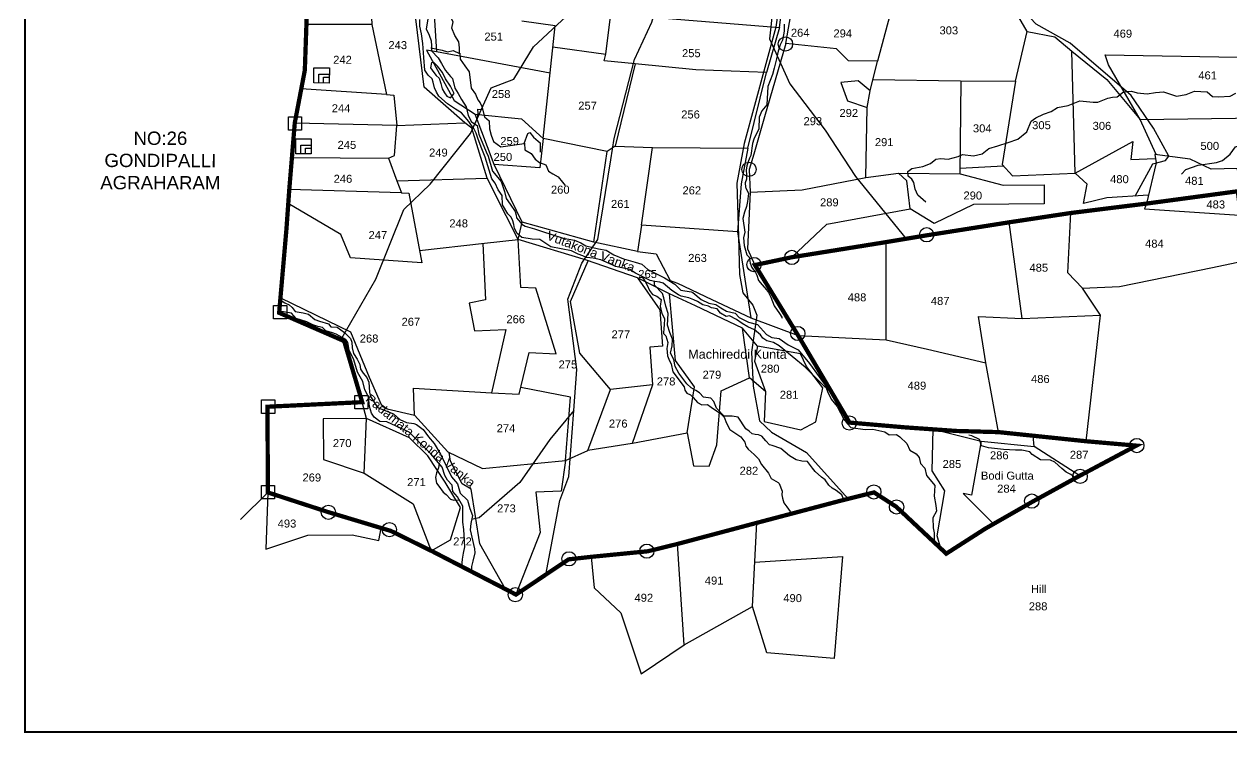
# Model space of a CAD drawing. Header units: inches. Extents: x 213671 to 217429, y 1587875 to 1592833.
# Drawn here: x 213671 to 215934, y 1587875 to 1589204 of the extents above; entities that cross this region are included whole.
import ezdxf

# ---------------------------------------------------------------- set-up
doc = ezdxf.new("R2010")
doc.units = ezdxf.units.IN
doc.header["$LTSCALE"] = 15
doc.header["$MEASUREMENT"] = 0
doc.linetypes.add('DASHED2', pattern=[0.375, 0.25, -0.125])
for name, color, linetype in [('BOUNDRY STONES', 240, 'Continuous'), ('DIMENSION', 1, 'Continuous'), ('PLOTS', 7, 'Continuous'), ('PLOTS NO', 7, 'Continuous'), ('ROADS', 1, 'Continuous'), ('STREAMS', 4, 'Continuous'), ('VILLAGE BOUNDRY', 5, 'Continuous'), ('wells', 7, 'Continuous')]:
    doc.layers.add(name, color=color, linetype=linetype)
doc.styles.get("Standard").update_dxf_attribs({"font": 'arial.ttf'})

msp = doc.modelspace()

# ---------------------------------------------------------------- linework, layer by layer
at = {"layer": 'BOUNDRY STONES'}
for points in [[(214166.2, 1589030.1), (214190.8, 1589030), (214190.8, 1589004.9), (214166.2, 1589005)], [(214138.5, 1588676.3), (214163.1, 1588676.3), (214163, 1588651.2), (214138.4, 1588651.2)], [(214290.6, 1588507.9), (214315.3, 1588507.9), (214315.2, 1588482.7), (214290.6, 1588482.8)], [(214115.9, 1588499.3), (214140.5, 1588499.3), (214140.5, 1588474.2), (214115.9, 1588474.2)], [(214115.6, 1588339.2), (214140.2, 1588339.2), (214140.2, 1588314.1), (214115.6, 1588314.1)]]:
    msp.add_lwpolyline(points, close=True, dxfattribs=at)
msp.add_lwpolyline([(214127.7, 1588325.9), (214076.4, 1588275.3)], dxfattribs=at)
for centre in [(215097.6, 1589166.6), (215029.2, 1588931.6), (215362.2, 1588808.9), (215109.5, 1588766.4), (215038.6, 1588753.1), (215120.7, 1588623.9), (215217.3, 1588456.1), (215756, 1588413.9), (215649.7, 1588356.1), (215263.2, 1588326.9), (215559.2, 1588309.7), (214241.1, 1588288.8), (215305.7, 1588298.8), (214355.4, 1588256.2), (214837.8, 1588215.9), (214692, 1588201.5), (214591.3, 1588134.2)]:
    msp.add_circle(centre, 13.4, dxfattribs=at)
at = {"layer": 'PLOTS'}
for points in [[(214313.3, 1589548.2), (214318.2, 1589505), (214353.5, 1589459.5), (214350.5, 1589438.7), (214340, 1589386.6), (214316.8, 1589327), (214322.7, 1589203.1), (214199.9, 1589203)], [(214369.3, 1589013.7), (214496.7, 1589018.5), (214420.6, 1589085.8), (214401.9, 1589239.2), (214356.8, 1589271.1), (214340, 1589386.6)], [(215550.6, 1589189.9), (215602.3, 1589180), (215634.5, 1589152.9), (215699.9, 1589100.1), (215762.2, 1589024.8), (215703, 1589127.2), (215696.4, 1589146), (216016.3, 1589140.8), (216016.4, 1589148.3), (215968.3, 1589211.8), (215916.9, 1589290.2), (215948.7, 1589349.1)], [(214777.4, 1589272.8), (214770.3, 1589223.1), (215086.4, 1589197.7), (215092, 1589241.6)], [(215261.6, 1589100), (215425.6, 1589097.8), (215528.4, 1589096.8), (215550.6, 1589189.9), (215517.6, 1589247.1), (215516.2, 1589254.1)], [(214438.3, 1589241.4), (214443.6, 1589151.7), (214425, 1589155.1), (214476.5, 1589060.7), (214516, 1589035), (214602.7, 1589026.2), (214643.3, 1588989.2), (214637.4, 1588934.4), (214551.8, 1588940.4), (214516, 1589035)], [(215292.4, 1589217.9), (215270.3, 1589134.1), (215215.8, 1589135), (215193.5, 1589157.5), (215098.3, 1589167.3), (215110.4, 1589235.6)], [(214322.7, 1589203.1), (214350.2, 1589071.8), (214190.2, 1589082.4)], [(214643.3, 1588989.2), (214666.1, 1589200.9), (214603.6, 1589209.4)], [(215086.4, 1589197.7), (215062.1, 1589113), (214929.9, 1589118.3), (214815.7, 1589129.5), (214757.7, 1589135.2), (214761, 1589147.6), (214770.3, 1589223.1)], [(214661.8, 1589161.4), (214761, 1589147.6)], [(215098.3, 1589167.3), (215058.5, 1589030.3), (215038.1, 1588960.3), (215029.6, 1588931.2), (215031.4, 1588889), (215129.1, 1588893), (215248.3, 1588916.4), (215250.4, 1589047.7), (215256.2, 1589079), (215270.3, 1589134.1)], [(214656.5, 1589112.1), (214443.6, 1589151.7)], [(215640.2, 1588924.4), (215634.5, 1589152.9)], [(214815.7, 1589129.5), (214778.6, 1588975.1), (214763.3, 1588965.1), (214643.3, 1588989.2)], [(214778.6, 1588975.1), (214848.4, 1588972.8), (215027, 1588971.5), (215062.1, 1589113)], [(215256.2, 1589079), (215234, 1589097.4), (215201.6, 1589094.4), (215214, 1589060.1), (215250.4, 1589047.7)], [(215248.3, 1588916.4), (215309.1, 1588924.5), (215424.8, 1588923.2), (215426.9, 1589097.8)], [(215528.4, 1589096.8), (215503.4, 1588940.6), (215522.9, 1588919.5), (215640.2, 1588924.4)], [(214350.2, 1589071.8), (214363.8, 1589070.8), (214369.3, 1589013.7), (214178.1, 1589018.4)], [(215792.1, 1588959.4), (215762.2, 1589024.8), (216074.6, 1589029.2)], [(214172.7, 1588953.5), (214353.5, 1588952.6), (214365.2, 1588957.8), (214369.3, 1589013.7)], [(214596.8, 1588800.4), (214573.9, 1588844.3), (214538.9, 1588915.3), (214510, 1589008.8), (214496.7, 1589018.5)], [(215777.7, 1588883), (215699.6, 1588878.1), (215655.8, 1588867.4), (215662.9, 1588904), (215640.2, 1588924.4), (215748.8, 1588983.6), (215744.7, 1588950.1), (215791.1, 1588951.9)], [(214827.5, 1588827.2), (214820.3, 1588777.9), (214738.5, 1588795), (214763.3, 1588965.1)], [(215027, 1588971.5), (215014.3, 1588904.6), (215007.8, 1588814.3), (214827.5, 1588827.2), (214848.4, 1588972.8)], [(215946.6, 1588923.7), (215944, 1588932.9), (215895.3, 1588931.7), (215855.8, 1588950.9), (215789.9, 1588959.7), (215792.3, 1588944), (215773.9, 1588867.4)], [(214353.5, 1588952.6), (214369.6, 1588909.8), (214538.9, 1588915.3)], [(214738.5, 1588795), (214603.9, 1588832.4), (214551.8, 1588940.4)], [(215424.9, 1588933.5), (215505.4, 1588938.4)], [(214369.6, 1588909.8), (214378, 1588887.6), (214167.8, 1588894)], [(215424.8, 1588923.2), (215505.7, 1588901.9), (215582.3, 1588902.6), (215582.6, 1588866.8), (215450.2, 1588865.6), (215376.4, 1588830), (215331, 1588857.6), (215324.7, 1588909.8), (215309.1, 1588924.5)], [(214378, 1588887.6), (214391.6, 1588887.2), (214416, 1588756.2), (214282.4, 1588765.9), (214264.1, 1588809.7), (214165.9, 1588867.7)], [(215031.4, 1588889), (215026.3, 1588782.7), (215040.4, 1588752.2)], [(215653.9, 1588708.8), (215723.4, 1588712), (215897.8, 1588747.5), (215977.9, 1588764.5), (215948.7, 1588845.7), (215942.7, 1588890.2)], [(215773.9, 1588867.4), (215770.6, 1588857.7), (215948.7, 1588845.7), (216017.3, 1588834.9), (216198.9, 1588799), (216210.9, 1588873.6)], [(215109.4, 1588766.8), (215175.4, 1588828.9), (215331, 1588857.6)], [(215661.2, 1588421.9), (215687.9, 1588658.1), (215653.9, 1588708.8), (215626.9, 1588737.7), (215632.4, 1588849.8)], [(215167.3, 1588522.1), (215137.1, 1588561.8), (215125.8, 1588585.6), (215044.9, 1588600.3), (215017.2, 1588633.9), (214928.7, 1588675.7), (214880.3, 1588698.5), (214820.2, 1588728.3), (214725, 1588761.4), (214596.8, 1588800.4), (214603.9, 1588832.4)], [(215540.9, 1588652), (215516.7, 1588832.3)], [(214411.6, 1588779.7), (214533.4, 1588793.1), (214596.8, 1588800.4)], [(214530.4, 1588792.8), (214535.2, 1588687.1), (214504.6, 1588681), (214515.1, 1588628.7), (214573.7, 1588631.2), (214546.9, 1588512.8), (214598.5, 1588509.9), (214617.1, 1588588), (214668.1, 1588585.7), (214630, 1588708.8), (214601.8, 1588710.1), (214596.8, 1588800.4)], [(215007.8, 1588814.3), (215032.9, 1588653)], [(215121.3, 1588620.2), (215286.5, 1588612), (215286.2, 1588795.2)], [(214820.3, 1588777.9), (214855.1, 1588773.4), (214881.3, 1588723.3), (214895, 1588718.3), (214959.9, 1588687.6), (215032.9, 1588653), (215121.3, 1588620.2)], [(214685.6, 1588385.8), (214727.2, 1588404.8), (214770, 1588519), (214712.1, 1588587.2), (214694.6, 1588683.8), (214728.1, 1588760.3)], [(214820.2, 1588728.3), (214862.2, 1588668.4), (214867, 1588600.1), (214843.6, 1588598.5), (214848.5, 1588527.6), (214770, 1588519)], [(214151.2, 1588690.7), (214282.8, 1588626.8), (214317.2, 1588542.3), (214340.2, 1588491), (214351.5, 1588482.4), (214402.3, 1588471), (214400.8, 1588521.5), (214546.9, 1588512.8)], [(214810.8, 1588418.1), (214913.5, 1588437.8), (214927.3, 1588523.7), (214891.8, 1588573.3), (214880.3, 1588698.5)], [(215286.5, 1588612), (215363.5, 1588594.7), (215473.1, 1588568.8), (215459.3, 1588655.7), (215540.9, 1588652), (215687.9, 1588658.1)], [(214913.5, 1588437.8), (214925.4, 1588375.7), (214954.9, 1588375.4), (214969.2, 1588415), (214976.8, 1588516.6), (215029.9, 1588540.8), (215017.2, 1588633.9)], [(215044.9, 1588600.3), (215039.8, 1588572.2), (215060.4, 1588515.1), (215029.9, 1588540.8)], [(215496.9, 1588439), (215473.1, 1588568.8)], [(214848.5, 1588527.6), (214810.6, 1588417.5), (214727.2, 1588404.8)], [(214402.3, 1588471), (214464.7, 1588402.3), (214529.6, 1588370.7), (214685.6, 1588385.8), (214694.9, 1588504.6), (214601.6, 1588522.9)], [(215060.4, 1588515.1), (215057.8, 1588458.8), (215126.5, 1588443), (215154.2, 1588458.4), (215167.3, 1588522.1)], [(214433.7, 1588216.6), (214470, 1588237.1), (214488.6, 1588297.9), (214459.8, 1588345.1), (214427.6, 1588394.6), (214393.3, 1588428), (214312.7, 1588464.6), (214304.4, 1588495.2)], [(214312.7, 1588464.6), (214231.5, 1588464), (214232, 1588387.4), (214308.3, 1588361.9), (214312.7, 1588464.6)], [(215388.7, 1588220.8), (215381.6, 1588244.3), (215396.1, 1588328.9), (215372.5, 1588366.2), (215374.2, 1588444.3), (215464.5, 1588421.8), (215563.8, 1588412.3), (215561.7, 1588432.3)], [(215464.5, 1588421.8), (215446, 1588321.1), (215430.5, 1588323.9), (215487.3, 1588266.8)], [(215648.9, 1588357.1), (215563.8, 1588412.3)], [(214573.2, 1588144.5), (214524.9, 1588229.7), (214508.9, 1588332.2), (214491.6, 1588341.8), (214470, 1588384.3), (214467.3, 1588401.1)], [(214685.6, 1588385.8), (214677.2, 1588328.1), (214629.8, 1588326.4), (214638.2, 1588251), (214592.6, 1588134.5)], [(214308.3, 1588361.9), (214400.2, 1588304.7), (214433.7, 1588216.6)], [(214127.7, 1588325.9), (214123.9, 1588219.4), (214202.7, 1588245.7), (214285.8, 1588246.4), (214335.8, 1588235.7), (214340.1, 1588259.2)], [(214907.6, 1588040.2), (215036.1, 1588112.3), (215044, 1588269)], [(214733.2, 1588205.2), (214738.9, 1588147), (214788.9, 1588100.3), (214827, 1587986.1), (214907.6, 1588040.2), (214895.4, 1588229.4)], [(215040.3, 1588195.2), (215204.3, 1588206), (215188.7, 1588014.9), (215062.8, 1588025.2), (215036.1, 1588112.3)]]:
    msp.add_lwpolyline(points, dxfattribs=at)
at = {"layer": 'ROADS'}
for points in [[(215753.1, 1588881.4), (215785.7, 1588942), (215809.9, 1588948.4), (215815.8, 1588956.2), (215787.4, 1589009), (215745.5, 1589070), (215631.1, 1589168.3), (215567.4, 1589203.8), (215534.4, 1589239), (215512.3, 1589304.9), (215488.5, 1589375.6), (215412.1, 1589490.2), (215347.6, 1589537.1), (215310.6, 1589608.3), (215269, 1589688.1), (215190.9, 1589816.1), (215168.5, 1589859.4), (215152.9, 1589867.2), (215068, 1589883.1)], [(214983.3, 1589761.3), (215024.4, 1589785.5), (215047.2, 1589790.3), (215092.1, 1589775), (215120.8, 1589714.9), (215138.3, 1589650.8), (215154.1, 1589593.1), (215127.7, 1589470.1), (215098.6, 1589334.9), (215079.8, 1589198.2), (215059, 1589122.2), (215020.1, 1588980.1), (215006.6, 1588905.8), (215009.3, 1588804.8), (215011.2, 1588734.6), (215017.4, 1588700.2), (215036.6, 1588676.9), (215043.8, 1588658.5), (215034.1, 1588589), (215036.8, 1588525), (215049.1, 1588460.3), (215071.5, 1588439), (215137.2, 1588400.9), (215215.2, 1588314)], [(214264.7, 1588612.3), (214330, 1588725.7), (214382.5, 1588856.1), (214432.1, 1588903.9), (214507.6, 1588999), (214546.4, 1589084.5), (214588.7, 1589100.4), (214625.2, 1589161.5), (214678.7, 1589210.4), (214786.4, 1589308.8), (214878.5, 1589414.4), (214927.2, 1589470.1), (214951.7, 1589569.2), (214946.3, 1589619), (214981.5, 1589662.4), (214991.6, 1589753.8), (214974.1, 1589760.8), (214792.2, 1589764.2), (214604.6, 1589706.1), (214505.5, 1589682.8), (214447.6, 1589664.4)], [(214972.2, 1589651), (215031.3, 1589611.3), (215051.2, 1589513.4), (215077.5, 1589440.5), (215091.8, 1589367), (215080.1, 1589290.5), (215067.9, 1589176.2), (215105.8, 1589092.1), (215171.8, 1589005.1), (215228.6, 1588918.3), (215323.9, 1588801.5)], [(214700.9, 1588479.8), (214706.7, 1588556.5), (214689.6, 1588688.1), (214716.1, 1588756), (214745.8, 1588800), (214770.1, 1588949.7), (214776.5, 1588989.3), (214814.5, 1589137.7), (214847.1, 1589207.5), (214880.5, 1589318.4), (214908.5, 1589411.1), (214927.2, 1589470.1)], [(214648.3, 1588171.8), (214674.6, 1588311.1), (214691.5, 1588355.9), (214700.9, 1588479.8), (214655.9, 1588425), (214599.7, 1588344.6), (214523.8, 1588278.1), (214509.4, 1588275.5)]]:
    msp.add_lwpolyline(points, dxfattribs=at)
at = {"layer": 'STREAMS'}
for points in [[(214433.3, 1589159.5), (214454, 1589154.9), (214464.2, 1589151.8), (214474.7, 1589154.6), (214486.9, 1589148.9), (214486.9, 1589159.1), (214485.2, 1589170.5), (214478.1, 1589182.7), (214472.5, 1589196.5), (214475, 1589208.4), (214461.2, 1589233.6), (214460.1, 1589248.9), (214452.7, 1589261.9), (214441.7, 1589271.8), (214433.8, 1589283.7), (214429.6, 1589295.3), (214422.8, 1589305), (214406.6, 1589320.3), (214405.8, 1589331.9), (214398.2, 1589337.6), (214383.4, 1589337.6), (214377.8, 1589333.6)], [(215172.8, 1588522.9), (215134.8, 1588561), (215085.9, 1588600.9), (215075.3, 1588606.9), (215062.8, 1588609.9), (215055.2, 1588615.4), (215050.8, 1588621.1), (215039.4, 1588630.9), (215026.9, 1588636.1), (215016.6, 1588642.4), (215005.7, 1588650.2), (214992.6, 1588656.8), (214986.2, 1588656), (214976, 1588662.3), (214969.5, 1588669.9), (214958.9, 1588672.2), (214953.1, 1588674.9), (214942.9, 1588677.9), (214933, 1588683.9), (214925.8, 1588686.7), (214916.3, 1588690.6), (214902, 1588693.8), (214897.1, 1588696.3), (214884.4, 1588704.7), (214868.7, 1588718.4), (214862.2, 1588720.2), (214852.7, 1588721.2), (214843.9, 1588723), (214816.4, 1588737.2), (214806.2, 1588743.7), (214791.2, 1588746.9), (214778.8, 1588749.2), (214773, 1588752.4), (214751.3, 1588762), (214737.5, 1588765), (214724.7, 1588766.6), (214717.8, 1588769.6), (214709.2, 1588772.8), (214696.7, 1588778.6), (214657.8, 1588786.5), (214637.6, 1588799.9), (214623.1, 1588801), (214603.7, 1588804), (214594.9, 1588811.6), (214589.8, 1588820.7), (214588.8, 1588828.1), (214586.7, 1588835), (214583.5, 1588841.7), (214577.2, 1588847.9), (214567.3, 1588865.1), (214567, 1588882.8), (214559.2, 1588893.3), (214553.6, 1588905.7), (214547.1, 1588913.8), (214534.8, 1588954.6), (214527.2, 1588973.1), (214520.9, 1588990.1), (214517.8, 1588999.4), (214513.9, 1589008), (214509.1, 1589013.9), (214504.4, 1589021.1), (214490.7, 1589037.7), (214479, 1589044.4), (214464.4, 1589054.1), (214448, 1589068.5), (214443.8, 1589076.5), (214440.2, 1589084.6), (214437.3, 1589095), (214435.3, 1589101), (214428.1, 1589108.4), (214421.8, 1589117.2), (214420.1, 1589141.5), (214418, 1589167.2), (214415.7, 1589185.5), (214412.6, 1589199.8), (214412.6, 1589212.3)], [(214428.3, 1589217), (214424.1, 1589194.8), (214429.7, 1589183), (214433.6, 1589172.8), (214434.2, 1589162.9), (214434.1, 1589154), (214447, 1589140.5), (214452.9, 1589130.1), (214460.8, 1589116.6), (214470, 1589105.6), (214473.9, 1589101.7), (214477.8, 1589083.7), (214484.3, 1589073.6), (214490.2, 1589062.7), (214499.4, 1589048.9), (214503, 1589032.8), (214509.5, 1589020.7), (214519.9, 1589013.7), (214523.2, 1588997.7), (214536.9, 1588964.7), (214540.5, 1588956), (214548.9, 1588928), (214564.9, 1588908.9), (214571.3, 1588890.3), (214574.4, 1588876.9), (214581.4, 1588866.2), (214591, 1588852.3), (214592.9, 1588845.5), (214593.8, 1588840.5), (214597.1, 1588836.3), (214603.6, 1588828.9), (214609.5, 1588825.3), (214627.4, 1588820.2), (214640.6, 1588815.7), (214680.8, 1588802.4), (214702.4, 1588798.7), (214713.9, 1588793.6), (214723.5, 1588788), (214747, 1588782.4), (214761.4, 1588780.1), (214776.2, 1588771.4), (214793.9, 1588764.1), (214816.1, 1588757.3), (214828.4, 1588753.9), (214839.4, 1588743.8), (214870.6, 1588728.4), (214890.3, 1588716.6), (214901.5, 1588705.4), (214920.6, 1588702.3), (214924.2, 1588700.9), (214939.7, 1588687.9), (214954, 1588680.6), (214967.4, 1588678.3), (214976.7, 1588671.9), (214986.8, 1588665.7), (215003.6, 1588662.3), (215010.6, 1588653.9), (215028, 1588645.4), (215045.4, 1588640.6), (215061.9, 1588622.3), (215072.2, 1588616.3), (215085.7, 1588614.6), (215102.6, 1588602.8), (215121.6, 1588593.3), (215142.4, 1588567.7), (215160.6, 1588542.7), (215172.1, 1588527.2), (215176.5, 1588514.9), (215183, 1588500.6), (215194.2, 1588487.1), (215206.8, 1588463.3), (215213.8, 1588454.3), (215220.3, 1588447.6), (215246.9, 1588444.2), (215261, 1588444.7), (215283.7, 1588439.4), (215291.8, 1588434), (215305.6, 1588434.6), (215312, 1588430.3), (215324.7, 1588417.7), (215330.5, 1588405.1), (215342.6, 1588398.6), (215348.2, 1588391.3), (215350.7, 1588380.1), (215358.6, 1588371.6), (215361.9, 1588357.9), (215368.9, 1588349.7), (215377.4, 1588339.2), (215376.5, 1588319), (215379.3, 1588301.6), (215380.9, 1588290.6), (215373.6, 1588278.6), (215374.4, 1588259.5), (215376.4, 1588250.5), (215376.4, 1588233.9)], [(215095.1, 1589203.8), (215095.1, 1589190.8), (215091.8, 1589173.7), (215087.8, 1589165), (215083.7, 1589153.4), (215080.8, 1589138.7), (215076.1, 1589121), (215073.2, 1589109.4), (215064.7, 1589087), (215062.9, 1589052.8), (215053.3, 1589041.3), (215048.1, 1589029.1), (215047.8, 1589007.7), (215038.5, 1588988), (215035.9, 1588979.9), (215032.6, 1588957.4), (215030, 1588952.8), (215027.7, 1588945.9), (215025.3, 1588938.3), (215024.2, 1588930.2), (215024.7, 1588921.5), (215024.7, 1588913.4), (215022.1, 1588906.5), (215022.9, 1588898.1), (215023.2, 1588896.9), (215028.1, 1588886.5), (215026.4, 1588871.4), (215024.6, 1588861.9), (215021.1, 1588851.2), (215017.9, 1588839.6), (215021.4, 1588813.6), (215018.7, 1588803.2), (215020.2, 1588788.7), (215025.4, 1588771.4), (215029.7, 1588767), (215031.7, 1588756), (215034.3, 1588747.9), (215041.2, 1588738), (215044.1, 1588733.4), (215047, 1588723.3), (215054, 1588715.4), (215062.1, 1588705.9), (215065.8, 1588700.6), (215070.2, 1588691.9), (215076.5, 1588675.5), (215086.7, 1588661.6), (215091, 1588654.4), (215091.6, 1588652.9)], [(214487.2, 1589149.5), (214488, 1589137.9), (214496.5, 1589125.7), (214504.7, 1589114.6), (214508.6, 1589083.5), (214516.5, 1589072.4), (214521.3, 1589062.2), (214525.5, 1589056), (214528.9, 1589049.2), (214533.7, 1589030.2), (214542.2, 1589022.3), (214543, 1589007.8), (214546.1, 1588995.9), (214550.7, 1588984), (214564.2, 1588973.8), (214608.2, 1588980.1), (214614.5, 1588998.8), (214618.7, 1589000.5), (214625.5, 1588992.2), (214634.3, 1588984.3), (214638.2, 1588981.5), (214637.9, 1588963.9)], [(214469.9, 1589065.8), (214476.8, 1589073.6), (214469.8, 1589087.7), (214460.4, 1589101), (214455.1, 1589112.9), (214445.8, 1589125.1), (214439.4, 1589131), (214434.3, 1589132), (214432.6, 1589122), (214438.8, 1589113.1), (214443.1, 1589107.4), (214448.7, 1589102.6), (214451.5, 1589092.6), (214454.5, 1589082.6), (214458.6, 1589074.8), (214462.8, 1589069), (214469.9, 1589065.8)], [(215360.6, 1588869.8), (215345.4, 1588882.9), (215340.9, 1588894.4), (215338.2, 1588906.9), (215334.2, 1588912.9), (215327.3, 1588918.7), (215326.7, 1588927.8), (215334.6, 1588933), (215354.9, 1588937.2), (215369.2, 1588942.3), (215379.6, 1588950.5), (215389, 1588952), (215402.7, 1588950.8), (215421.5, 1588955.6), (215429.4, 1588959.2), (215449.7, 1588957.1), (215466.2, 1588960.4), (215478.9, 1588970.4), (215495.3, 1588975.8), (215515.1, 1588981.9), (215533.3, 1588987.9), (215549.8, 1589002.2), (215558, 1589022.2), (215566.5, 1589028.3), (215581.1, 1589035.2), (215595.7, 1589040.1), (215607.6, 1589047.6), (215627.4, 1589051.1), (215649.3, 1589059.9), (215673.9, 1589057.8), (215682.7, 1589057.7), (215701.6, 1589065), (215710.1, 1589066.8), (215718.9, 1589067.7), (215731.3, 1589076.8), (215746.2, 1589078), (215756.9, 1589074.9), (215775.4, 1589073.4), (215791.2, 1589075.5), (215806.1, 1589077), (215830.4, 1589069), (215848.6, 1589072.1), (215863.8, 1589078.1), (215888.1, 1589076.9), (215897.8, 1589068), (215909, 1589067.7), (215930.9, 1589068.9), (215941.6, 1589074.6)], [(214515.3, 1589016), (214520.5, 1589027.5), (214521.8, 1589036.4), (214521.4, 1589044.4), (214530.3, 1589044)], [(214608.8, 1588980.7), (214609.3, 1588968.2), (214620.9, 1588961.1), (214628.8, 1588950.6), (214636.5, 1588944.4), (214648.6, 1588939.8), (214653.7, 1588928.2), (214661.7, 1588923.4), (214671.8, 1588917.4), (214679.5, 1588907.5), (214684.6, 1588901)], [(215839.4, 1588922.6), (215847.9, 1588931.1), (215871.1, 1588939.4), (215905.3, 1588944.7), (215916.4, 1588948.3), (215930.7, 1588959.9), (215941.2, 1588973.6), (215951.8, 1588976.7), (215969.7, 1588976.7)], [(214828.3, 1588730.6), (214833.8, 1588722.3), (214838.2, 1588714.5), (214843, 1588704.4), (214848.6, 1588697), (214856.5, 1588693.8), (214864.4, 1588687.7), (214862.8, 1588675.3), (214866.2, 1588661.5), (214871, 1588652), (214870.5, 1588639.7), (214869.5, 1588633.6), (214869.3, 1588624), (214873.2, 1588619.6), (214876.9, 1588606.8), (214875.2, 1588595.9), (214876.8, 1588582.3), (214880, 1588572.6), (214883.7, 1588566.9), (214886.6, 1588552.1), (214908, 1588524.1), (214908.7, 1588517.8), (214912.6, 1588512.3), (214919.5, 1588509), (214924.4, 1588504), (214932.7, 1588494.4), (214941, 1588490.3), (214951.6, 1588491), (214958.4, 1588486), (214968.4, 1588479), (214975.6, 1588474), (214982.6, 1588466.8), (214987, 1588455.8), (214993.5, 1588444.2), (215013.8, 1588430), (215021.4, 1588419.9), (215023.4, 1588412.5), (215027.5, 1588407.1), (215038.7, 1588397.1), (215047.2, 1588389.2), (215052.4, 1588378.2), (215065.7, 1588362.2), (215070.8, 1588351.8), (215083.7, 1588344.8), (215085.6, 1588342.5), (215091.2, 1588328.4), (215090.6, 1588321.3), (215091.9, 1588315.1), (215094.3, 1588306.2), (215100.4, 1588299.2), (215106.5, 1588290.1), (215108.1, 1588285.5)], [(215206.8, 1588311.9), (215203, 1588321.2), (215198.2, 1588325.4), (215192.3, 1588329.7), (215185.4, 1588333.9), (215178.6, 1588339.5), (215172.2, 1588349.5), (215164.8, 1588354.5), (215153, 1588365.3), (215148.2, 1588371.6), (215138.9, 1588383.8), (215128.4, 1588384.8), (215117.5, 1588387), (215105.3, 1588394.8), (215088.7, 1588408.5), (215072.6, 1588413.7), (215067.6, 1588415.5), (215060.8, 1588422.7), (215053.1, 1588431.6), (215047.3, 1588433.8), (215040.9, 1588434.6), (215035.1, 1588436.1), (215029.4, 1588440.7), (215023.5, 1588445), (215009.2, 1588467.3), (214998, 1588469.1), (214982.6, 1588469.2), (214968.2, 1588484.1), (214963.4, 1588496.2), (214957.9, 1588502.6), (214944, 1588504.3), (214936.7, 1588512.6), (214929.5, 1588517.3), (214920.6, 1588521.9), (214913, 1588529.7), (214897.7, 1588549.5), (214890.7, 1588562.2), (214888.1, 1588575.1), (214882.2, 1588587.1), (214885.2, 1588600.8), (214885.6, 1588613.4), (214880.6, 1588625.7), (214876.8, 1588639.4), (214877.7, 1588661.2), (214873.3, 1588675.4), (214869.8, 1588691), (214867.4, 1588698.9), (214852.3, 1588714.5), (214851.9, 1588722.1)], [(214151, 1588687.1), (214159.5, 1588681.4), (214167.3, 1588677.6), (214173, 1588672.8), (214179, 1588665), (214193.8, 1588662.5), (214204, 1588660.3), (214215.9, 1588650.2), (214224.7, 1588647.2), (214241, 1588641.9), (214245.9, 1588636.1), (214257.3, 1588635.9), (214271.3, 1588625.6), (214282.3, 1588614.7), (214284.9, 1588607.5), (214285.8, 1588596.8), (214288, 1588586.3), (214295.3, 1588575.9), (214300.3, 1588566), (214301.5, 1588556.8), (214306.5, 1588549.7), (214312.8, 1588541.7), (214317.1, 1588532.7), (214318.2, 1588513.7), (214319.7, 1588506), (214333.1, 1588485.4), (214363.2, 1588473.2), (214374.8, 1588462.6), (214387.7, 1588456.8), (214401.3, 1588455.3), (214406.4, 1588453.6), (214418.9, 1588443.8), (214428.7, 1588430), (214439.4, 1588417.8), (214451.4, 1588397.4), (214471.9, 1588355.5), (214483.2, 1588342.2), (214488.3, 1588324.8), (214501.7, 1588311.2), (214506.2, 1588295.7), (214511, 1588283), (214507.8, 1588267.9), (214506.7, 1588255.9), (214514.7, 1588220.5), (214515.4, 1588212.6), (214511.8, 1588197), (214509.2, 1588186.9), (214509.4, 1588177.3)], [(214491.1, 1588187.1), (214492.2, 1588200.7), (214494.5, 1588211.9), (214496.7, 1588224.3), (214494.7, 1588256.7), (214492.7, 1588270.3), (214492.9, 1588289.2), (214492.9, 1588300.4), (214483.2, 1588317.5), (214474.5, 1588327.6), (214473.2, 1588339.3), (214464.2, 1588348.7), (214459.2, 1588357.7), (214454, 1588373.6), (214432.9, 1588398.5), (214392.2, 1588439.1), (214350.7, 1588458.5), (214337.6, 1588458.9), (214326.6, 1588466.9), (214321.7, 1588474.6), (214317.8, 1588486.9), (214316, 1588504.9), (214309.4, 1588518.3), (214305.5, 1588534), (214295.8, 1588551.4), (214288.6, 1588574.5), (214280.2, 1588592.9), (214277.6, 1588607.1), (214273.5, 1588612.8), (214261.2, 1588619.2), (214255.4, 1588622.8), (214248.7, 1588625), (214236.5, 1588628.8), (214230.2, 1588635.3), (214221.6, 1588636.7), (214212, 1588640.4), (214200.8, 1588645.8), (214181, 1588652.3), (214171.8, 1588661.7), (214152.9, 1588664.9), (214148.8, 1588666.4)], [(215644.2, 1588350.9), (215632.1, 1588359.7), (215623.3, 1588363.9), (215615.2, 1588370.6), (215602.5, 1588383), (215594.3, 1588386.6), (215575.3, 1588387), (215559.6, 1588397.3), (215555.3, 1588401.8), (215540.8, 1588404.9), (215528.4, 1588404.9), (215506.3, 1588406.4), (215478.2, 1588409.8), (215464.9, 1588413.4), (215461, 1588425.2), (215446.5, 1588431.9), (215441.1, 1588433.4)], [(214448.6, 1588380.9), (214447.1, 1588372), (214443.7, 1588362.5), (214442, 1588353.7), (214443.5, 1588343.3), (214447.8, 1588337.5), (214455.9, 1588326.2), (214461.5, 1588321.9), (214469.8, 1588313.3), (214476, 1588311.6), (214486.7, 1588312.1)]]:
    msp.add_lwpolyline(points, dxfattribs=at)
at = {"layer": 'VILLAGE BOUNDRY', "const_width": 3.74}
msp.add_lwpolyline([(213672.8, 1592453.9), (217427.4, 1592453.9), (217427.4, 1587877.2), (213672.8, 1587877.2)], close=True, dxfattribs=at)
at = {"layer": 'VILLAGE BOUNDRY', "linetype": 'DASHED2', "ltscale": 8, "const_width": 8}
msp.add_lwpolyline([(215983.7, 1588895.7), (215773.9, 1588867.4), (215632.4, 1588849.8), (215516.7, 1588832.3), (215361.7, 1588807.8), (215286.2, 1588795.2), (215109.4, 1588766.8), (215040.4, 1588752.2), (215121.3, 1588620.2), (215217.7, 1588456.9), (215322.1, 1588447.9), (215417.7, 1588441.2), (215496.9, 1588439), (215661.2, 1588421.9), (215755, 1588413.7), (215647.5, 1588356.4), (215559.2, 1588307.9), (215472.6, 1588258.4), (215398.9, 1588211.2), (215305.1, 1588299.2), (215263.6, 1588326), (215205, 1588311.5), (215044, 1588269), (214895.4, 1588229.4), (214839.8, 1588215.7), (214733.2, 1588205.2), (214691.2, 1588200.5), (214592.6, 1588134.5), (214436.7, 1588215.1), (214358.2, 1588253.8), (214240.4, 1588289.2), (214127.7, 1588325.9), (214126.9, 1588486.6), (214304.4, 1588495.2), (214270.6, 1588609.7), (214148.8, 1588662.7), (214162.4, 1588818.8), (214167.8, 1588894), (214178.1, 1589018.8), (214196.9, 1589117.2), (214202, 1589262.3)], dxfattribs=at)
at = {"layer": 'wells'}
for points in [[(214242.8, 1589093.4), (214214.1, 1589093.5), (214214.1, 1589121.9), (214242.9, 1589121.8)], [(214242.8, 1589093.4), (214214.1, 1589093.5), (214214.1, 1589121.9), (214242.9, 1589121.8)], [(214242.8, 1589093.4), (214223.4, 1589093.5), (214223.4, 1589109.8), (214242.8, 1589109.8)], [(214242.8, 1589093.4), (214232, 1589093.5), (214232, 1589104.4), (214242.8, 1589104.4)], [(214209, 1588960.5), (214180.3, 1588960.6), (214180.3, 1588988.9), (214209.1, 1588988.9)], [(214209, 1588960.5), (214180.3, 1588960.6), (214180.3, 1588988.9), (214209.1, 1588988.9)], [(214209, 1588960.5), (214189.6, 1588960.5), (214189.7, 1588976.9), (214209.1, 1588976.8)], [(214209, 1588960.5), (214198.2, 1588960.5), (214198.2, 1588971.5), (214209.1, 1588971.4)]]:
    msp.add_lwpolyline(points, close=True, dxfattribs=at)

# ---------------------------------------------------------------- texts
at = {"layer": 'DIMENSION', "insert": (213926.3, 1589002.4), "char_height": 25, "width": 481.603, "attachment_point": 2, "rotation": 359.9114}
msp.add_mtext('NO:26\\PGONDIPALLI\\PAGRAHARAM', dxfattribs=at)
at = {"layer": 'PLOTS NO'}
for s, height, rotation, p in [('251', 15, 359.9114, (214533.3, 1589172.9)), ('264', 15, 359.9114, (215107.7, 1589180.2)), ('294', 15, 359.9114, (215187.4, 1589178.9)), ('303', 15, 359.9114, (215386.2, 1589184.6)), ('469', 15, 359.9114, (215712.2, 1589178.5)), ('243', 15, 359.9114, (214353.5, 1589157)), ('255', 15, 359.9114, (214903.7, 1589141.9)), ('242', 15, 359.9114, (214250, 1589129.5)), ('461', 15, 359.9114, (215871.2, 1589100.2)), ('258', 15, 359.9114, (214547.2, 1589065.3)), ('244', 15, 359.9114, (214247.4, 1589038.6)), ('257', 15, 359.9114, (214709.3, 1589043.5)), ('292', 15, 359.9114, (215198.7, 1589029.8)), ('256', 15, 359.9114, (214902.2, 1589027)), ('293', 15, 359.9114, (215131.4, 1589014.4)), ('305', 15, 359.9114, (215559.8, 1589006.9)), ('304', 15, 359.9114, (215448.8, 1589000.9)), ('306', 15, 359.9114, (215673.1, 1589005.6)), ('245', 15, 359.9114, (214258.3, 1588970)), ('259', 15, 359.9114, (214563.2, 1588977.1)), ('291', 15, 359.9114, (215265.1, 1588975.1)), ('500', 15, 359.9114, (215875.2, 1588968.1)), ('249', 15, 359.9114, (214429.7, 1588955.6)), ('250', 15, 359.9114, (214550.6, 1588947.4)), ('246', 15, 359.9114, (214250.9, 1588906.4)), ('480', 15, 359.9114, (215705.9, 1588905.7)), ('481', 15, 359.9114, (215846.3, 1588902.6)), ('260', 15, 359.9114, (214658.1, 1588886.1)), ('262', 15, 359.9114, (214904.6, 1588884.7)), ('290', 15, 359.9114, (215431.1, 1588875.1)), ('261', 15, 359.9114, (214770.6, 1588859.3)), ('289', 15, 359.9114, (215162.3, 1588862.3)), ('483', 15, 359.9114, (215886.4, 1588858.3)), ('248', 15, 359.9114, (214467.7, 1588822.8)), ('247', 15, 359.9114, (214316.3, 1588800.9)), ('Vutakona Vanka', 17, 339.0943, (214648.5, 1588800.7)), ('484', 15, 359.9114, (215771.4, 1588784.9)), ('263', 15, 359.9114, (214915.3, 1588758.1)), ('485', 15, 359.9114, (215554.8, 1588739.8)), ('265', 15, 359.9114, (214821.8, 1588727.9)), ('488', 15, 359.9114, (215214.2, 1588684.2)), ('487', 15, 359.9114, (215370, 1588677.5)), ('267', 15, 359.9114, (214378.1, 1588638.4)), ('266', 15, 359.9114, (214574.6, 1588643.1)), ('268', 15, 359.9114, (214299.8, 1588607)), ('277', 15, 359.9114, (214771.6, 1588614.9)), ('Machireddi Kunta', 17, 359.9114, (214915.2, 1588576.7)), ('275', 15, 359.9114, (214672.4, 1588558.4)), ('279', 15, 359.9114, (214942.3, 1588539.2)), ('280', 15, 359.9114, (215051.4, 1588550.5)), ('486', 15, 359.9114, (215557.7, 1588531.2)), ('278', 15, 359.9114, (214856.4, 1588526.6)), ('489', 15, 359.9114, (215326.4, 1588518.7)), ('Padamata Konda Vanka', 17, 320.3406, (214309.4, 1588498.7)), ('281', 15, 359.9114, (215086.9, 1588501.6)), ('276', 15, 359.9114, (214766.7, 1588447.6)), ('274', 15, 359.9114, (214556.4, 1588438.8)), ('270', 15, 359.9114, (214249.4, 1588411)), ('286', 15, 359.9114, (215480.8, 1588388.1)), ('287', 15, 359.9114, (215630.4, 1588389.1)), ('282', 15, 359.9114, (215011.6, 1588359.2)), ('285', 15, 359.9114, (215392, 1588371.8)), ('Bodi Gutta', 15, 359.9114, (215463.8, 1588350)), ('269', 15, 359.9114, (214192.5, 1588346.5)), ('271', 15, 359.9114, (214388.6, 1588337.8)), ('284', 15, 359.9114, (215494.3, 1588325.6)), ('273', 15, 359.9114, (214557.2, 1588288.6)), ('493', 15, 359.9114, (214146, 1588260.2)), ('272', 15, 359.9114, (214474.9, 1588226.7)), ('491', 15, 359.9114, (214946.4, 1588153.3)), ('Hill', 15, 359.9114, (215557.6, 1588137.4)), ('492', 15, 359.9114, (214814.7, 1588121.1)), ('490', 15, 359.9114, (215093.5, 1588120.4)), ('288', 15, 359.9114, (215553.5, 1588105))]:
    msp.add_text(s, height=height, rotation=rotation, dxfattribs=at).set_placement(p)

doc.saveas('drawing.dxf')
